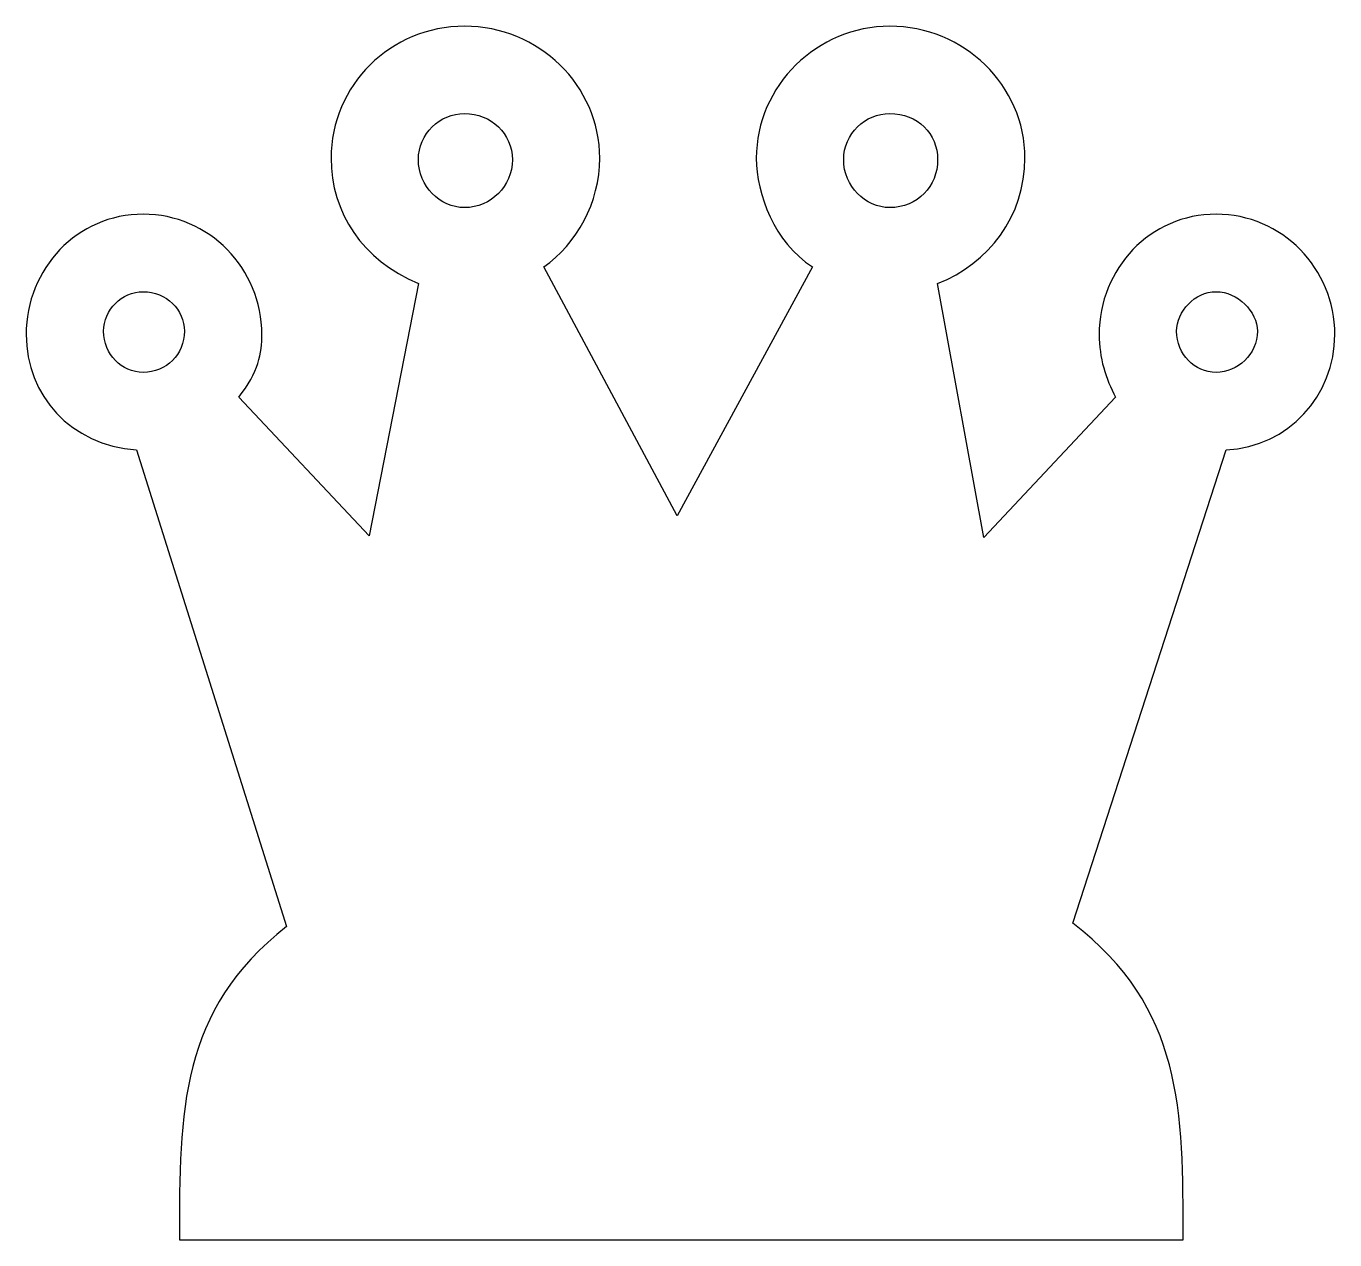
# Model space of a CAD drawing. Header units: centimetres. Extents: x -10 to 9.1, y -10.6 to 7.2.
import ezdxf

# ---------------------------------------------------------------- set-up
doc = ezdxf.new("R2010")
doc.units = ezdxf.units.CM
doc.header["$MEASUREMENT"] = 0
doc.layers.add('Camada 1', color=7, linetype='Continuous')

msp = doc.modelspace()

# ---------------------------------------------------------------- linework, layer by layer
at = {"layer": 'Camada 1'}
for points, knots in [([(-7.75399, -10.56563), (-7.75399, -8.68479), (-7.75399, -7.2141), (-6.18625, -5.98429), (-6.18625, -5.98429), (-6.18625, -5.98429), (-8.38094, 0.98488), (-8.38094, 0.98488), (-8.38094, 0.98488), (-9.34524, 1.05722), (-9.9963, 1.78016), (-9.9963, 2.67271), (-9.9963, 2.67271), (-9.9963, 3.63701), (-9.24867, 4.43288), (-8.28437, 4.43288), (-8.28437, 4.43288), (-7.32007, 4.43288), (-6.54831, 3.63701), (-6.54831, 2.67271), (-6.54831, 2.67271), (-6.54831, 2.40709), (-6.59654, 2.11812), (-6.88565, 1.75664), (-6.88565, 1.75664), (-6.88565, 1.75664), (-4.98057, -0.26914), (-4.98057, -0.26914), (-4.98057, -0.26914), (-4.98057, -0.26914), (-4.25765, 3.42034), (-4.25765, 3.42034), (-4.25765, 3.42034), (-5.07714, 3.75768), (-5.53567, 4.45698), (-5.53567, 5.25298), (-5.53567, 5.25298), (-5.53567, 6.31385), (-4.66733, 7.18219), (-3.58236, 7.18219), (-3.58236, 7.18219), (-2.49736, 7.18219), (-1.60492, 6.31385), (-1.60492, 5.25298), (-1.60492, 5.25298), (-1.60492, 4.60192), (-1.94226, 3.99907), (-2.42502, 3.66111), (-2.42502, 3.66111), (-2.42502, 3.66111), (-0.47157, 0.01997), (-0.47157, 0.01997), (-0.47157, 0.01997), (-0.47157, 0.01997), (1.50587, 3.66111), (1.50587, 3.66111), (1.50587, 3.66111), (0.95125, 4.02319), (0.68577, 4.72259), (0.68577, 5.25298), (0.68577, 5.25298), (0.68577, 6.31385), (1.57832, 7.18219), (2.63908, 7.18219), (2.63908, 7.18219), (3.72406, 7.18219), (4.61663, 6.31385), (4.61663, 5.25298), (4.61663, 5.25298), (4.61663, 4.40875), (4.08553, 3.70935), (3.33848, 3.42034), (3.33848, 3.42034), (3.33848, 3.42034), (4.01378, -0.29327), (4.01378, -0.29327), (4.01378, -0.29327), (4.01378, -0.29327), (5.94238, 1.75664), (5.94238, 1.75664), (5.94238, 1.75664), (5.79818, 2.02151), (5.70161, 2.33536), (5.70161, 2.67271), (5.70161, 2.67271), (5.70161, 3.63701), (6.44924, 4.43288), (7.41357, 4.43288), (7.41357, 4.43288), (8.37787, 4.43288), (9.14963, 3.63701), (9.14963, 2.67271), (9.14963, 2.67271), (9.14963, 1.78016), (8.47444, 1.03311), (7.55837, 0.98488), (7.55837, 0.98488), (7.55837, 0.98488), (5.31544, -5.93606), (5.31544, -5.93606), (5.31544, -5.93606), (6.93141, -7.16584), (6.93141, -8.68476), (6.93141, -10.56563), (6.93141, -10.56563), (6.93141, -10.56563), (-7.75399, -10.56563), (-7.75399, -10.56563)], [0, 0, 0, 0, 0.03571429, 0.03571429, 0.03571429, 0.03571429, 0.07142857, 0.07142857, 0.07142857, 0.07142857, 0.10714286, 0.10714286, 0.10714286, 0.10714286, 0.14285714, 0.14285714, 0.14285714, 0.14285714, 0.17857143, 0.17857143, 0.17857143, 0.17857143, 0.21428571, 0.21428571, 0.21428571, 0.21428571, 0.25, 0.25, 0.25, 0.25, 0.28571429, 0.28571429, 0.28571429, 0.28571429, 0.32142857, 0.32142857, 0.32142857, 0.32142857, 0.35714286, 0.35714286, 0.35714286, 0.35714286, 0.39285714, 0.39285714, 0.39285714, 0.39285714, 0.42857143, 0.42857143, 0.42857143, 0.42857143, 0.46428571, 0.46428571, 0.46428571, 0.46428571, 0.5, 0.5, 0.5, 0.5, 0.53571429, 0.53571429, 0.53571429, 0.53571429, 0.57142857, 0.57142857, 0.57142857, 0.57142857, 0.60714286, 0.60714286, 0.60714286, 0.60714286, 0.64285714, 0.64285714, 0.64285714, 0.64285714, 0.67857143, 0.67857143, 0.67857143, 0.67857143, 0.71428571, 0.71428571, 0.71428571, 0.71428571, 0.75, 0.75, 0.75, 0.75, 0.78571429, 0.78571429, 0.78571429, 0.78571429, 0.82142857, 0.82142857, 0.82142857, 0.82142857, 0.85714286, 0.85714286, 0.85714286, 0.85714286, 0.89285714, 0.89285714, 0.89285714, 0.89285714, 0.92857143, 0.92857143, 0.92857143, 0.92857143, 1, 1, 1, 1]), ([(-3.58235, 4.52946), (-3.19616, 4.52946), (-2.88292, 4.8427), (-2.88292, 5.22889), (-2.88292, 5.22889), (-2.88292, 5.61447), (-3.19616, 5.90408), (-3.58235, 5.90408), (-3.58235, 5.90408), (-3.94382, 5.90408), (-4.25765, 5.61449), (-4.25765, 5.22889), (-4.25765, 5.22889), (-4.25762, 4.8427), (-3.9438, 4.52946), (-3.58235, 4.52946)], [0, 0, 0, 0, 0.2, 0.2, 0.2, 0.2, 0.4, 0.4, 0.4, 0.4, 0.6, 0.6, 0.6, 0.6, 1, 1, 1, 1]), ([(2.63909, 4.52946), (3.0489, 4.52946), (3.33852, 4.8427), (3.33852, 5.22889), (3.33852, 5.22889), (3.33852, 5.61447), (3.04891, 5.90408), (2.63909, 5.90408), (2.63909, 5.90408), (2.27701, 5.90408), (1.9639, 5.61449), (1.9639, 5.22889), (1.9639, 5.22889), (1.96392, 4.8427), (2.27703, 4.52946), (2.63909, 4.52946)], [0, 0, 0, 0, 0.2, 0.2, 0.2, 0.2, 0.4, 0.4, 0.4, 0.4, 0.6, 0.6, 0.6, 0.6, 1, 1, 1, 1]), ([(-8.28437, 2.11812), (-7.94703, 2.11812), (-7.68154, 2.38299), (-7.68154, 2.72095), (-7.68154, 2.72095), (-7.68154, 3.03419), (-7.94702, 3.29967), (-8.28437, 3.29967), (-8.28437, 3.29967), (-8.59761, 3.29967), (-8.86309, 3.03419), (-8.86309, 2.72095), (-8.86309, 2.72095), (-8.86309, 2.383), (-8.59758, 2.11812), (-8.28437, 2.11812)], [0, 0, 0, 0, 0.2, 0.2, 0.2, 0.2, 0.4, 0.4, 0.4, 0.4, 0.6, 0.6, 0.6, 0.6, 1, 1, 1, 1]), ([(7.41357, 2.11812), (7.72681, 2.11812), (8.0164, 2.38299), (8.0164, 2.72095), (8.0164, 2.72095), (8.0164, 3.00995), (7.72681, 3.29967), (7.41357, 3.29967), (7.41357, 3.29967), (7.09972, 3.29967), (6.83485, 3.00995), (6.83485, 2.72095), (6.83485, 2.72095), (6.83485, 2.383), (7.09972, 2.11812), (7.41357, 2.11812)], [0, 0, 0, 0, 0.2, 0.2, 0.2, 0.2, 0.4, 0.4, 0.4, 0.4, 0.6, 0.6, 0.6, 0.6, 1, 1, 1, 1])]:
    msp.add_open_spline(points, degree=3, knots=knots, dxfattribs=at)

doc.saveas('drawing.dxf')
